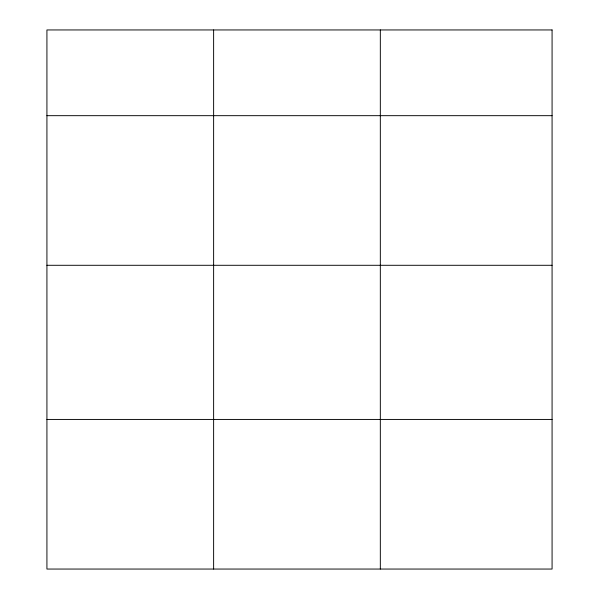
<?xml version="1.0" encoding="UTF-8"?>
<svg xmlns="http://www.w3.org/2000/svg" width="599" height="599" viewBox="0 0 599 599"><rect width="100%" height="100%" fill="white"/><g stroke="black" fill="none" stroke-linecap="round" stroke-linejoin="round"><path stroke-width="0.9" d="M46.924 115.674L552.076 115.674M46.924 265.29L552.076 265.29M46.924 419.435L552.076 419.435M380.328 29.95L380.328 569.05M213.626 29.95L213.626 569.05M552.076 29.95L46.924 29.95L46.924 569.05L552.076 569.05L552.076 29.95"/></g></svg>
